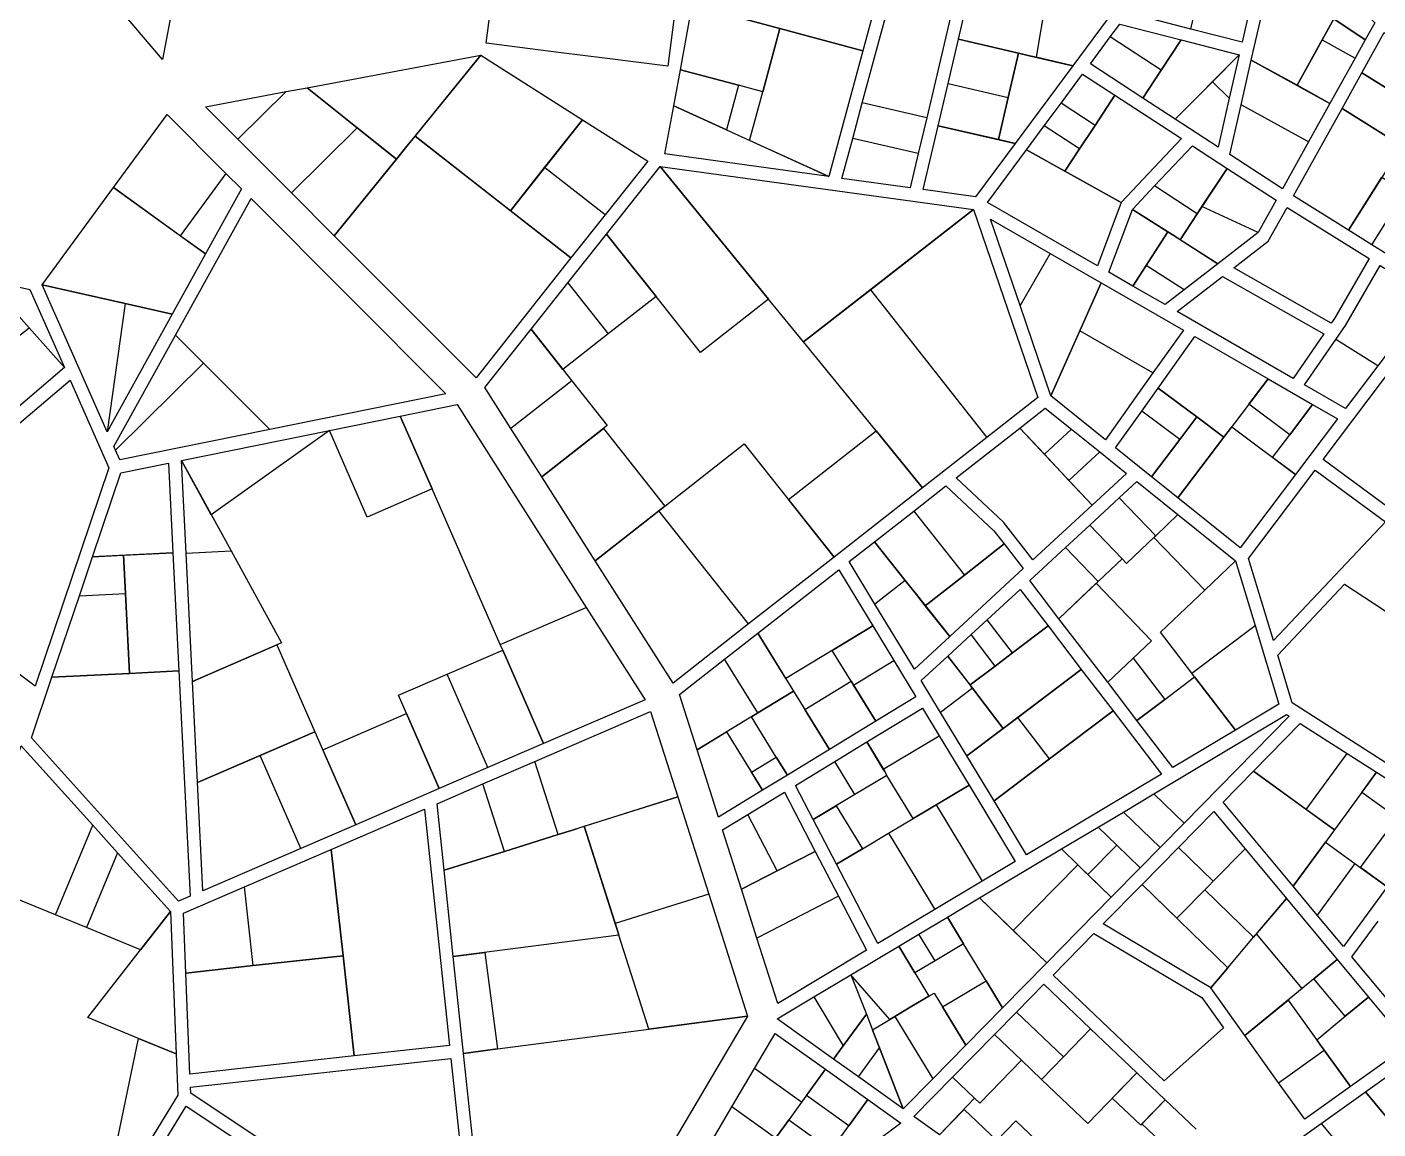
# Model space of a CAD drawing. Header units: inches. Extents: x 479068 to 481072, y 3926601 to 3928387.
# Drawn here: x 480300.9 to 480644.3, y 3927383.9 to 3927664 of the extents above; entities that cross this region are included whole.
import ezdxf

# ---------------------------------------------------------------- set-up
doc = ezdxf.new("R2010")
doc.units = ezdxf.units.IN
doc.header["$MEASUREMENT"] = 0

msp = doc.modelspace()

# ---------------------------------------------------------------- linework, layer by layer
for points in [[(480427.01, 3927733.72), (480446.12, 3927731.31), (480444.07, 3927715.22), (480455.02, 3927713.84), (480457.08, 3927729.93), (480473.21, 3927727.9), (480471.16, 3927711.81), (480469.24, 3927696.77), (480467.63, 3927684.22), (480465.72, 3927669.22), (480463.78, 3927654.07), (480447.65, 3927656.1), (480436.69, 3927657.49), (480417.58, 3927659.89), (480419.52, 3927675.05), (480421.43, 3927690.05), (480423.04, 3927702.59), (480424.96, 3927717.63), (480427.01, 3927733.72)], [(480341.79, 3927690.29), (480335.28, 3927655.73), (480320.84, 3927672.87)], [(480470.01, 3927669.55), (480472.9, 3927685.18), (480518.72, 3927677.72), (480513.38, 3927657.97)], [(480617, 3927676.89), (480628.92, 3927679.75), (480643.5, 3927665.07), (480641.11, 3927660.76)], [(480513.23, 3927644.72), (480522.02, 3927677.19), (480537.48, 3927674.67), (480529.59, 3927640.95)], [(480537.67, 3927660.91), (480540.76, 3927674.14), (480559.88, 3927671.02)], [(480598.81, 3927672.53), (480613.4, 3927676.03), (480609.76, 3927660.14), (480596.75, 3927663.51)], [(480612.13, 3927655.59), (480617, 3927676.89)], [(480559.88, 3927671.02), (480557.46, 3927656.34)], [(480559.88, 3927671.02), (480577.14, 3927668.22), (480566.74, 3927654.2)], [(480596.75, 3927663.51), (480580.83, 3927667.62), (480581.36, 3927668.34), (480598.81, 3927672.53)], [(480596.75, 3927663.51), (480598.81, 3927672.53)], [(480466.99, 3927653.16), (480470.01, 3927669.55)], [(480492.28, 3927663.61), (480470.01, 3927669.55)], [(480470.01, 3927669.55), (480492.28, 3927663.61)], [(480576.28, 3927661.49), (480578.71, 3927664.76), (480594.31, 3927660.73)], [(480633.13, 3927666.1), (480623.75, 3927649.22)], [(480630.15, 3927660.74), (480633.13, 3927666.1)], [(480641.11, 3927660.76), (480633.13, 3927666.1)], [(480633.13, 3927666.1), (480641.11, 3927660.76)], [(480487.94, 3927647.57), (480492.28, 3927663.61)], [(480492.28, 3927663.61), (480487.94, 3927647.57), (480487.94, 3927647.57)], [(480492.28, 3927663.61), (480492.28, 3927663.61)], [(480513.38, 3927657.97), (480492.28, 3927663.61)], [(480492.28, 3927663.61), (480513.38, 3927657.97)], [(480535.04, 3927649.65), (480537.67, 3927660.91)], [(480552.97, 3927657.38), (480537.67, 3927660.91)], [(480537.67, 3927660.91), (480552.97, 3927657.38)], [(480584.57, 3927645.96), (480571.21, 3927654.66), (480576.28, 3927661.49)], [(480589.25, 3927653.05), (480576.28, 3927661.49)], [(480589.25, 3927653.05), (480594.31, 3927660.73)], [(480594.31, 3927660.73), (480589.25, 3927653.05)], [(480594.31, 3927660.73), (480609.03, 3927656.92)], [(480623.75, 3927649.22), (480630.15, 3927660.74)], [(480630.15, 3927660.74), (480638.54, 3927656.14)], [(480641.11, 3927660.76), (480638.54, 3927656.14)], [(480640.25, 3927652.39), (480645.94, 3927662.63), (480653.62, 3927654.89)], [(480513.38, 3927657.97), (480504.73, 3927626)], [(480550.34, 3927646.12), (480552.97, 3927657.38)], [(480552.97, 3927657.38), (480550.34, 3927646.12)], [(480552.97, 3927657.38), (480552.97, 3927657.38)], [(480555.76, 3927656.73), (480552.97, 3927657.38)], [(480552.97, 3927657.38), (480555.76, 3927656.73)], [(480609.03, 3927656.92), (480592.75, 3927640.63)], [(480602.23, 3927650.12), (480609.03, 3927656.92)], [(480609.03, 3927656.92), (480606.51, 3927645.91)], [(480372.07, 3927648.6), (480416.2, 3927656.85)], [(480416.2, 3927656.85), (480397.08, 3927633.28)], [(480399.52, 3927636.28), (480416.2, 3927656.85)], [(480416.2, 3927656.85), (480442.07, 3927640.46)], [(480566.74, 3927654.2), (480552.06, 3927634.41)], [(480555.76, 3927656.73), (480566.74, 3927654.2)], [(480557.46, 3927656.34), (480555.76, 3927656.73)], [(480566.74, 3927654.2), (480557.46, 3927656.34)], [(480609.53, 3927644.22), (480612.13, 3927655.59)], [(480612.13, 3927655.59), (480632.13, 3927644.62)], [(480623.75, 3927649.22), (480612.13, 3927655.59)], [(480638.54, 3927656.14), (480632.13, 3927644.62)], [(480465.29, 3927643.95), (480466.99, 3927653.16)], [(480481.74, 3927649.23), (480466.99, 3927653.16)], [(480466.99, 3927653.16), (480481.74, 3927649.23), (480481.74, 3927649.23)], [(480563.77, 3927644.63), (480569.23, 3927652), (480577.43, 3927646.66)], [(480589.25, 3927653.05), (480584.57, 3927645.96)], [(480584.57, 3927645.96), (480589.25, 3927653.05)], [(480589.25, 3927653.05), (480589.25, 3927653.05)], [(480592.75, 3927640.63), (480602.23, 3927650.12)], [(480602.23, 3927650.12), (480606.51, 3927645.91)], [(480635.2, 3927643.31), (480640.25, 3927652.39)], [(480640.25, 3927652.39), (480654.58, 3927643.45)], [(480648.71, 3927647.11), (480640.25, 3927652.39)], [(480354.46, 3927635.5), (480346.21, 3927643.77), (480366.75, 3927647.61)], [(480354.46, 3927635.5), (480366.75, 3927647.61)], [(480366.75, 3927647.61), (480372.07, 3927648.6)], [(480384.83, 3927638.4), (480372.07, 3927648.6)], [(480372.07, 3927648.6), (480384.83, 3927638.4)], [(480481.74, 3927649.23), (480478.66, 3927637.87), (480465.29, 3927643.95)], [(480487.94, 3927647.57), (480481.74, 3927649.23)], [(480504.73, 3927626), (480484.58, 3927635.17), (480487.94, 3927647.57)], [(480532.53, 3927638.92), (480535.04, 3927649.65)], [(480535.04, 3927649.65), (480550.34, 3927646.12)], [(480572.39, 3927639.01), (480577.43, 3927646.66)], [(480577.43, 3927646.66), (480572.39, 3927639.01)], [(480577.43, 3927646.66), (480594.34, 3927635.65), (480579.01, 3927619.44)], [(480632.13, 3927644.62), (480623.75, 3927649.22)], [(480504.73, 3927626), (480463.04, 3927631.75), (480465.29, 3927643.95)], [(480465.29, 3927643.95), (480504.73, 3927626)], [(480510.79, 3927635.68), (480513.23, 3927644.72)], [(480529.59, 3927640.95), (480513.23, 3927644.72)], [(480550.34, 3927646.12), (480547.83, 3927635.39)], [(480547.83, 3927635.39), (480550.34, 3927646.12)], [(480550.34, 3927646.12), (480550.34, 3927646.12)], [(480559.5, 3927638.87), (480563.77, 3927644.63)], [(480572.39, 3927639.01), (480563.77, 3927644.63)], [(480592.75, 3927640.63), (480584.57, 3927645.96)], [(480606.51, 3927645.91), (480603.68, 3927633.52), (480592.75, 3927640.63)], [(480626.68, 3927634.82), (480620.04, 3927622.87), (480606.64, 3927631.59), (480609.53, 3927644.22)], [(480626.68, 3927634.82), (480609.53, 3927644.22)], [(480636.82, 3927612.36), (480622.84, 3927621.08), (480635.2, 3927643.31)], [(480632.13, 3927644.62), (480626.68, 3927634.82)], [(480635.2, 3927643.31), (480650.4, 3927633.83), (480636.82, 3927612.36)], [(480653.77, 3927642.16), (480649.04, 3927634.68), (480635.2, 3927643.31)], [(480322.85, 3927623.26), (480336.45, 3927641.82), (480351.43, 3927626.82)], [(480442.07, 3927640.46), (480423.76, 3927617.33)], [(480432.43, 3927628.29), (480442.07, 3927640.46)], [(480442.07, 3927640.46), (480458.66, 3927629.94), (480447.82, 3927616.26)], [(480529.59, 3927640.95), (480527.46, 3927631.84)], [(480368.06, 3927621.88), (480384.83, 3927638.4)], [(480384.83, 3927638.4), (480384.83, 3927638.4)], [(480394.78, 3927630.44), (480384.83, 3927638.4)], [(480384.83, 3927638.4), (480394.78, 3927630.44)], [(480552.06, 3927634.41), (480542, 3927620.86), (480528.73, 3927622.69), (480532.53, 3927638.92)], [(480532.53, 3927638.92), (480552.06, 3927634.41)], [(480547.83, 3927635.39), (480532.53, 3927638.92)], [(480555.01, 3927632.83), (480559.5, 3927638.87)], [(480568.45, 3927633.04), (480559.5, 3927638.87)], [(480568.45, 3927633.04), (480572.39, 3927639.01)], [(480572.39, 3927639.01), (480568.45, 3927633.04)], [(480572.39, 3927639.01), (480572.39, 3927639.01)], [(480368.06, 3927621.88), (480354.46, 3927635.5)], [(480394.78, 3927630.44), (480397.08, 3927633.28)], [(480397.08, 3927633.28), (480394.78, 3927630.44)], [(480397.08, 3927633.28), (480399.52, 3927636.28)], [(480399.52, 3927636.28), (480439.15, 3927605.31)], [(480423.76, 3927617.33), (480399.52, 3927636.28)], [(480527.46, 3927631.84), (480525.43, 3927623.15), (480508.04, 3927625.55), (480510.79, 3927635.68)], [(480527.46, 3927631.84), (480510.79, 3927635.68)], [(480552.06, 3927634.41), (480547.83, 3927635.39)], [(480568.45, 3927633.04), (480564.73, 3927627.41)], [(480564.73, 3927627.41), (480568.45, 3927633.04)], [(480568.45, 3927633.04), (480568.45, 3927633.04)], [(480587.53, 3927623.64), (480597.16, 3927633.82), (480605.98, 3927628.08)], [(480394.78, 3927630.44), (480378.98, 3927610.95)], [(480378.98, 3927610.95), (480394.78, 3927630.44)], [(480394.78, 3927630.44), (480394.78, 3927630.44)], [(480579.01, 3927619.44), (480573.03, 3927603.34), (480545.07, 3927619.43), (480555.01, 3927632.83)], [(480555.01, 3927632.83), (480579.01, 3927619.44)], [(480564.73, 3927627.41), (480555.01, 3927632.83)], [(480351.43, 3927626.82), (480339.82, 3927610.98)], [(480351.43, 3927626.82), (480355.38, 3927622.87), (480346.24, 3927606.35)], [(480423.76, 3927617.33), (480432.43, 3927628.29)], [(480447.82, 3927616.26), (480432.43, 3927628.29)], [(480448.2, 3927611.4), (480461.81, 3927628.59)], [(480489.36, 3927594.85), (480461.81, 3927628.59)], [(480461.81, 3927628.59), (480489.36, 3927594.85), (480489.36, 3927594.85)], [(480461.81, 3927628.59), (480541.51, 3927617.6)], [(480579.01, 3927619.44), (480564.73, 3927627.41)], [(480605.98, 3927628.08), (480598.87, 3927617.3)], [(480599.57, 3927618.37), (480605.98, 3927628.08)], [(480605.98, 3927628.08), (480618.43, 3927619.97), (480613.88, 3927611.77)], [(480304.7, 3927598.49), (480322.85, 3927623.26)], [(480322.85, 3927623.26), (480346.24, 3927606.35)], [(480339.82, 3927610.98), (480322.85, 3927623.26)], [(480581.89, 3927617.67), (480587.53, 3927623.64)], [(480598.39, 3927616.57), (480587.53, 3927623.64)], [(480636.82, 3927612.36), (480645.34, 3927625.82), (480651.27, 3927622.12)], [(480338.61, 3927585.7), (480357.82, 3927620.43), (480407.35, 3927570.81), (480362.56, 3927561.71)], [(480378.98, 3927610.95), (480368.06, 3927621.88)], [(480642.76, 3927608.66), (480651.27, 3927622.12)], [(480439.15, 3927605.31), (480423.76, 3927617.33)], [(480447.82, 3927616.26), (480439.15, 3927605.31)], [(480541.51, 3927617.6), (480498.24, 3927583.98)], [(480515.29, 3927597.22), (480541.51, 3927617.6)], [(480541.51, 3927617.6), (480557.81, 3927569.83), (480544.86, 3927559.68)], [(480582.01, 3927598.18), (480575.94, 3927601.66), (480581.89, 3927617.67)], [(480590.88, 3927611.96), (480581.89, 3927617.67)], [(480581.89, 3927617.67), (480590.88, 3927611.96)], [(480598.39, 3927616.57), (480594.03, 3927609.96)], [(480594.03, 3927609.96), (480598.39, 3927616.57)], [(480598.39, 3927616.57), (480598.87, 3927617.3)], [(480598.87, 3927617.3), (480598.39, 3927616.57)], [(480598.39, 3927616.57), (480598.39, 3927616.57)], [(480598.87, 3927617.3), (480599.57, 3927618.37)], [(480613.88, 3927611.77), (480599.57, 3927618.37)], [(480607.65, 3927602.78), (480616.45, 3927609.59), (480621.23, 3927618.18), (480642.08, 3927605.18), (480633.26, 3927589.92), (480632.45, 3927588.74), (480607.65, 3927602.78)], [(480553.33, 3927593.25), (480545.85, 3927615.17), (480561.02, 3927606.44)], [(480642.76, 3927608.66), (480636.82, 3927612.36)], [(480346.24, 3927606.35), (480339.82, 3927610.98)], [(480439.15, 3927605.31), (480415.02, 3927574.85), (480378.98, 3927610.95)], [(480438.36, 3927598.98), (480448.2, 3927611.4)], [(480460.78, 3927595.55), (480448.2, 3927611.4)], [(480448.2, 3927611.4), (480460.78, 3927595.55), (480460.78, 3927595.55)], [(480590.88, 3927611.96), (480582.01, 3927598.18)], [(480585.38, 3927603.42), (480590.88, 3927611.96)], [(480590.88, 3927611.96), (480590.88, 3927611.96)], [(480592.4, 3927611), (480590.88, 3927611.96)], [(480590.88, 3927611.96), (480592.4, 3927611)], [(480592.4, 3927611), (480603.64, 3927603.86)], [(480594.03, 3927609.96), (480592.4, 3927611)], [(480603.64, 3927603.86), (480594.03, 3927609.96)], [(480613.88, 3927611.77), (480603.64, 3927603.86)], [(480346.24, 3927606.35), (480337.78, 3927591.06)], [(480561.02, 3927606.44), (480553.33, 3927593.25)], [(480561.02, 3927606.44), (480573.95, 3927599)], [(480650.41, 3927603.88), (480642.76, 3927608.66)], [(480582.01, 3927598.18), (480585.38, 3927603.42)], [(480595.09, 3927597.25), (480585.38, 3927603.42)], [(480603.64, 3927603.86), (480595.09, 3927597.25)], [(480633.62, 3927584.58), (480636.08, 3927588.17), (480644.9, 3927603.43), (480657.56, 3927595.53), (480644.27, 3927577.93)], [(480301.43, 3927587.52), (480290.53, 3927599.77)], [(480290.53, 3927599.77), (480301.61, 3927597.27), (480310.4, 3927577.43)], [(480429.01, 3927587.17), (480438.36, 3927598.98)], [(480438.36, 3927598.98), (480448.64, 3927586.04)], [(480573.95, 3927599), (480561.18, 3927570.24)], [(480568.54, 3927586.8), (480573.95, 3927599)], [(480573.95, 3927599), (480594.85, 3927586.97), (480587.12, 3927576.11)], [(480630.57, 3927586.01), (480622.8, 3927574.7), (480593.29, 3927591.68), (480604.82, 3927600.59), (480630.57, 3927586.01)], [(480321.24, 3927561.15), (480304.7, 3927598.49)], [(480325.81, 3927593.75), (480304.7, 3927598.49)], [(480304.7, 3927598.49), (480325.81, 3927593.75)], [(480460.78, 3927595.55), (480448.64, 3927586.04)], [(480489.36, 3927594.85), (480472.08, 3927581.32), (480460.78, 3927595.55)], [(480498.24, 3927583.98), (480515.29, 3927597.22)], [(480515.29, 3927597.22), (480544.86, 3927559.68)], [(480595.09, 3927597.25), (480590.19, 3927593.46), (480582.01, 3927598.18)], [(480325.81, 3927593.75), (480321.24, 3927561.15)], [(480325.81, 3927593.75), (480325.81, 3927593.75)], [(480337.78, 3927591.06), (480325.81, 3927593.75)], [(480325.81, 3927593.75), (480337.78, 3927591.06)], [(480498.24, 3927583.98), (480489.36, 3927594.85)], [(480561.18, 3927570.24), (480553.33, 3927593.25)], [(480337.78, 3927591.06), (480321.24, 3927561.15)], [(480289.69, 3927559.85), (480280.62, 3927571.36), (480301.43, 3927587.52)], [(480301.43, 3927587.52), (480301.43, 3927587.52), (480310.4, 3927577.43)], [(480310.4, 3927577.43), (480301.43, 3927587.52)], [(480323.32, 3927556.45), (480322.92, 3927557.35), (480338.61, 3927585.7)], [(480345.75, 3927578.54), (480338.61, 3927585.7)], [(480338.61, 3927585.7), (480345.75, 3927578.54)], [(480423.9, 3927561.95), (480417.28, 3927572.36), (480429.01, 3927587.17)], [(480429.01, 3927587.17), (480439.4, 3927574.09)], [(480448.64, 3927586.04), (480437.09, 3927576.99), (480429.01, 3927587.17)], [(480561.18, 3927570.24), (480568.54, 3927586.8)], [(480587.12, 3927576.11), (480568.54, 3927586.8)], [(480588.43, 3927572.23), (480597.73, 3927585.31), (480616.37, 3927574.59)], [(480516.74, 3927561.33), (480498.24, 3927583.98)], [(480644.27, 3927577.93), (480636.06, 3927567.07), (480625.69, 3927573.04), (480633.62, 3927584.58)], [(480644.27, 3927577.93), (480633.62, 3927584.58)], [(480345.75, 3927578.54), (480323.32, 3927556.45)], [(480345.75, 3927578.54), (480345.75, 3927578.54)], [(480362.56, 3927561.71), (480345.75, 3927578.54)], [(480345.75, 3927578.54), (480362.56, 3927561.71)], [(480648.45, 3927540.74), (480630.38, 3927554.04), (480649.67, 3927579.58), (480667.1, 3927565.74)], [(480310.4, 3927577.43), (480289.69, 3927559.85)], [(480587.12, 3927576.11), (480575.03, 3927559.11), (480561.18, 3927570.24)], [(480616.37, 3927574.59), (480606.27, 3927561.22)], [(480621.89, 3927560.35), (480611.48, 3927568.11), (480616.37, 3927574.59)], [(480616.37, 3927574.59), (480627.71, 3927568.06)], [(480258.84, 3927529.33), (480311.8, 3927574.27), (480321.66, 3927552), (480302.92, 3927496.49), (480258.84, 3927529.33)], [(480439.4, 3927574.09), (480423.9, 3927561.95)], [(480439.4, 3927574.09), (480448.39, 3927562.76), (480431.71, 3927549.69)], [(480584.26, 3927566.38), (480588.43, 3927572.23)], [(480598.25, 3927564.91), (480588.43, 3927572.23)], [(480588.43, 3927572.23), (480598.25, 3927564.91)], [(480395.77, 3927565.09), (480410.21, 3927568.03), (480443.04, 3927516.48)], [(480621.89, 3927560.35), (480627.71, 3927568.06)], [(480627.71, 3927568.06), (480621.89, 3927560.35), (480621.89, 3927560.35)], [(480627.71, 3927568.06), (480634.06, 3927564.41), (480623.37, 3927550.27)], [(480377.74, 3927561.43), (480395.77, 3927565.09)], [(480403.87, 3927546.58), (480395.77, 3927565.09)], [(480395.77, 3927565.09), (480403.87, 3927546.58), (480403.87, 3927546.58)], [(480553.29, 3927562.08), (480559.75, 3927567.14), (480566.42, 3927561.79)], [(480586.76, 3927549.69), (480577.62, 3927557.04), (480584.26, 3927566.38)], [(480593.92, 3927559.17), (480584.26, 3927566.38)], [(480593.92, 3927559.17), (480598.25, 3927564.91)], [(480598.25, 3927564.91), (480593.92, 3927559.17)], [(480598.25, 3927564.91), (480598.25, 3927564.91)], [(480605.16, 3927559.75), (480598.25, 3927564.91)], [(480598.25, 3927564.91), (480605.16, 3927559.75)], [(480362.56, 3927561.71), (480324.42, 3927553.96), (480323.32, 3927556.45)], [(480340.14, 3927553.79), (480377.74, 3927561.43)], [(480377.74, 3927561.43), (480347.69, 3927540.01), (480340.14, 3927553.79)], [(480403.87, 3927546.58), (480387.36, 3927539.45), (480377.74, 3927561.43)], [(480431.71, 3927549.69), (480423.9, 3927561.95)], [(480431.71, 3927549.69), (480447.39, 3927561.97), (480463.06, 3927542.23)], [(480506.03, 3927529.27), (480494.44, 3927543.87), (480516.74, 3927561.33)], [(480516.74, 3927561.33), (480516.74, 3927561.33), (480528.53, 3927546.89)], [(480528.53, 3927546.89), (480516.74, 3927561.33)], [(480571.64, 3927542.47), (480556.61, 3927528.58), (480549.15, 3927538.16), (480537.11, 3927549.41), (480553.29, 3927562.08)], [(480553.29, 3927562.08), (480571.64, 3927542.47)], [(480559.52, 3927555.42), (480553.29, 3927562.08)], [(480559.52, 3927555.42), (480566.42, 3927561.79)], [(480566.42, 3927561.79), (480573.6, 3927556.02)], [(480605.16, 3927559.75), (480606.27, 3927561.22)], [(480606.27, 3927561.22), (480605.16, 3927559.75)], [(480606.27, 3927561.22), (480607.14, 3927562.37), (480623.37, 3927550.27)], [(480463.06, 3927542.23), (480483.21, 3927558.02), (480506.03, 3927529.27)], [(480544.86, 3927559.68), (480528.53, 3927546.89)], [(480593.92, 3927559.17), (480586.76, 3927549.69)], [(480586.76, 3927549.69), (480593.92, 3927559.17)], [(480605.16, 3927559.75), (480593.48, 3927544.29)], [(480593.48, 3927544.29), (480605.16, 3927559.75)], [(480593.92, 3927559.17), (480593.92, 3927559.17)], [(480605.16, 3927559.75), (480605.16, 3927559.75)], [(480623.37, 3927550.27), (480617.55, 3927554.61), (480621.89, 3927560.35)], [(480565.75, 3927548.77), (480559.52, 3927555.42)], [(480573.6, 3927556.02), (480565.75, 3927548.77)], [(480573.6, 3927556.02), (480580.4, 3927550.56), (480571.64, 3927542.47)], [(480317.52, 3927529.36), (480324.71, 3927550.65), (480336.84, 3927553.12), (480337.97, 3927530.36)], [(480341.3, 3927530.27), (480340.14, 3927553.79)], [(480340.14, 3927553.79), (480352.72, 3927530.83)], [(480617.74, 3927508.03), (480611.4, 3927528.93), (480628.38, 3927551.4), (480646.23, 3927538.26), (480617.74, 3927508.03)], [(480445.31, 3927528.33), (480431.71, 3927549.69)], [(480526.29, 3927540.94), (480534.47, 3927547.35), (480546.68, 3927535.94), (480549.28, 3927532.6)], [(480571.64, 3927542.47), (480565.75, 3927548.77)], [(480578.54, 3927544.33), (480583.01, 3927548.46), (480593.48, 3927540.06)], [(480593.48, 3927544.29), (480586.76, 3927549.69)], [(480623.37, 3927550.27), (480609.28, 3927531.61), (480593.48, 3927544.29)], [(480421.17, 3927507.03), (480403.87, 3927546.58)], [(480528.53, 3927546.89), (480506.03, 3927529.27)], [(480571.03, 3927537.4), (480578.54, 3927544.33)], [(480587.82, 3927534.68), (480578.54, 3927544.33)], [(480462.2, 3927541.56), (480445.31, 3927528.33)], [(480445.31, 3927528.33), (480461.51, 3927541.02)], [(480461.51, 3927541.02), (480462.2, 3927541.56)], [(480484.33, 3927512.27), (480461.51, 3927541.02)], [(480463.06, 3927542.23), (480463.06, 3927542.23), (480462.2, 3927541.56)], [(480462.2, 3927541.56), (480463.06, 3927542.23)], [(480516.35, 3927533.15), (480526.29, 3927540.94)], [(480526.29, 3927540.94), (480539.19, 3927524.69)], [(480564.86, 3927531.7), (480571.03, 3927537.4)], [(480579.26, 3927528.84), (480571.03, 3927537.4)], [(480571.03, 3927537.4), (480579.26, 3927528.84), (480579.26, 3927528.84)], [(480587.82, 3927534.68), (480593.48, 3927540.06)], [(480593.48, 3927540.06), (480587.82, 3927534.68)], [(480593.48, 3927540.06), (480608.13, 3927528.29)], [(480587.62, 3927534.5), (480580.4, 3927527.65), (480579.26, 3927528.84)], [(480600.29, 3927520.85), (480587.38, 3927534.27), (480587.62, 3927534.5)], [(480587.82, 3927534.68), (480587.62, 3927534.5)], [(480587.62, 3927534.5), (480587.82, 3927534.68)], [(480587.82, 3927534.68), (480587.82, 3927534.68)], [(480337.97, 3927530.36), (480317.52, 3927529.36)], [(480325.39, 3927529.74), (480337.97, 3927530.36)], [(480337.97, 3927530.36), (480339.47, 3927500.31)], [(480341.3, 3927530.27), (480352.72, 3927530.83)], [(480342.92, 3927497.66), (480341.3, 3927530.27)], [(480352.72, 3927530.83), (480365.55, 3927507.43), (480342.92, 3927497.66)], [(480516.44, 3927517.31), (480509.92, 3927528.11), (480516.35, 3927533.15)], [(480524.13, 3927523.34), (480516.35, 3927533.15)], [(480516.35, 3927533.15), (480524.13, 3927523.34)], [(480549.28, 3927532.6), (480554.16, 3927526.33), (480535.47, 3927509.06)], [(480539.19, 3927524.69), (480549.28, 3927532.6)], [(480549.28, 3927532.6), (480539.19, 3927524.69)], [(480563.22, 3927513.61), (480555.78, 3927523.32), (480564.86, 3927531.7)], [(480573.17, 3927523.06), (480564.86, 3927531.7)], [(480314.17, 3927519.45), (480317.52, 3927529.36)], [(480317.52, 3927529.36), (480325.39, 3927529.74)], [(480325.87, 3927520.02), (480325.39, 3927529.74)], [(480325.39, 3927529.74), (480325.87, 3927520.02)], [(480484.33, 3927512.27), (480465.12, 3927497.22), (480445.31, 3927528.33)], [(480506.03, 3927529.27), (480484.33, 3927512.27)], [(480579.26, 3927528.84), (480573.17, 3927523.06)], [(480600.29, 3927520.85), (480608.13, 3927528.29)], [(480608.13, 3927528.29), (480600.29, 3927520.85), (480600.29, 3927520.85)], [(480608.13, 3927528.29), (480613.1, 3927511.88)], [(480486.69, 3927509.91), (480507.29, 3927526.05), (480515.89, 3927511.83)], [(480524.13, 3927523.34), (480516.44, 3927517.31)], [(480524.13, 3927523.34), (480524.13, 3927523.34)], [(480526.97, 3927519.76), (480524.13, 3927523.34)], [(480524.13, 3927523.34), (480526.97, 3927519.76)], [(480539.19, 3927524.69), (480529.24, 3927516.9)], [(480529.24, 3927516.9), (480539.19, 3927524.69)], [(480539.19, 3927524.69), (480539.19, 3927524.69)], [(480573.17, 3927523.06), (480563.22, 3927513.61)], [(480314.17, 3927519.45), (480325.87, 3927520.02)], [(480325.87, 3927520.02), (480325.87, 3927520.02)], [(480326.88, 3927499.69), (480325.87, 3927520.02)], [(480325.87, 3927520.02), (480326.88, 3927499.69)], [(480526.97, 3927519.76), (480535.47, 3927509.06)], [(480529.24, 3927516.9), (480526.97, 3927519.76)], [(480544.97, 3927513.34), (480553.34, 3927521.06), (480560.46, 3927511.76)], [(480563.22, 3927513.61), (480572.69, 3927522.61), (480586.74, 3927508), (480575.61, 3927497.43)], [(480597.02, 3927499.73), (480589.03, 3927510.17), (480600.29, 3927520.85)], [(480661.38, 3927505.61), (480646.35, 3927476.97), (480622.54, 3927492.21), (480618.85, 3927504.37), (480635.81, 3927522.38), (480661.38, 3927505.61)], [(480307.18, 3927498.73), (480314.17, 3927519.45)], [(480421.17, 3927507.03), (480443.04, 3927516.48)], [(480443.04, 3927516.48), (480457.99, 3927493), (480432.19, 3927481.86)], [(480535.47, 3927509.06), (480526.46, 3927500.75), (480516.44, 3927517.31)], [(480535.47, 3927509.06), (480529.24, 3927516.9)], [(480540.87, 3927509.55), (480544.97, 3927513.34)], [(480551.42, 3927504.93), (480544.97, 3927513.34)], [(480575.61, 3927497.43), (480563.22, 3927513.61)], [(480478.22, 3927503.28), (480486.69, 3927509.91)], [(480515.89, 3927511.83), (480493.81, 3927498.38), (480486.69, 3927509.91)], [(480486.69, 3927509.91), (480495.77, 3927495.2)], [(480510.4, 3927497.72), (480505.57, 3927505.54), (480515.89, 3927511.83)], [(480515.89, 3927511.83), (480521.25, 3927502.95)], [(480534.98, 3927504.11), (480540.87, 3927509.55)], [(480546.97, 3927501.57), (480540.87, 3927509.55)], [(480551.42, 3927504.93), (480560.46, 3927511.76)], [(480560.46, 3927511.76), (480551.42, 3927504.93)], [(480560.46, 3927511.76), (480568.91, 3927500.72)], [(480597.02, 3927499.73), (480613.1, 3927511.88)], [(480613.1, 3927511.88), (480619.16, 3927491.9), (480608.08, 3927485.29)], [(480342.92, 3927497.66), (480364.41, 3927506.94), (480374.07, 3927484.88)], [(480421.81, 3927505.57), (480421.17, 3927507.03)], [(480407.67, 3927499.47), (480421.81, 3927505.57)], [(480421.81, 3927505.57), (480421.81, 3927505.57), (480432.19, 3927481.86)], [(480432.19, 3927481.86), (480421.81, 3927505.57)], [(480471.23, 3927480.25), (480466.76, 3927494.3), (480478.22, 3927503.28)], [(480486.64, 3927489.64), (480478.22, 3927503.28)], [(480511.02, 3927496.72), (480521.25, 3927502.95)], [(480521.25, 3927502.95), (480526.83, 3927493.72), (480516.68, 3927487.54)], [(480533.11, 3927489.75), (480528.21, 3927497.86), (480534.98, 3927504.11)], [(480534.98, 3927504.11), (480540.88, 3927496.4)], [(480540.61, 3927496.76), (480534.98, 3927504.11)], [(480546.97, 3927501.57), (480551.42, 3927504.93)], [(480551.42, 3927504.93), (480546.97, 3927501.57)], [(480551.42, 3927504.93), (480551.42, 3927504.93)], [(480575.61, 3927497.43), (480582.06, 3927503.56), (480590.1, 3927493.06)], [(480339.47, 3927500.31), (480342.31, 3927443.05), (480339.41, 3927441.8), (480301.98, 3927483.34), (480307.18, 3927498.73)], [(480326.88, 3927499.69), (480307.18, 3927498.73)], [(480307.18, 3927498.73), (480326.88, 3927499.69)], [(480326.88, 3927499.69), (480339.47, 3927500.31)], [(480339.47, 3927500.31), (480326.88, 3927499.69)], [(480326.88, 3927499.69), (480326.88, 3927499.69)], [(480397.34, 3927489.48), (480395.3, 3927494.13), (480407.67, 3927499.47)], [(480418.05, 3927475.76), (480407.67, 3927499.47)], [(480546.97, 3927501.57), (480540.61, 3927496.76)], [(480540.61, 3927496.76), (480546.97, 3927501.57)], [(480546.97, 3927501.57), (480546.97, 3927501.57)], [(480568.91, 3927500.72), (480550.41, 3927486.74)], [(480552.77, 3927488.52), (480568.91, 3927500.72)], [(480568.91, 3927500.72), (480577.01, 3927490.15)], [(480597.72, 3927498.81), (480597.02, 3927499.73)], [(480344.2, 3927471.98), (480342.92, 3927497.66)], [(480504.92, 3927480.38), (480498.64, 3927490.55), (480510.4, 3927497.72)], [(480510.4, 3927497.72), (480510.4, 3927497.72), (480510.68, 3927497.26)], [(480510.68, 3927497.26), (480510.4, 3927497.72)], [(480510.68, 3927497.26), (480516.68, 3927487.54)], [(480511.02, 3927496.72), (480510.68, 3927497.26)], [(480516.68, 3927487.54), (480511.02, 3927496.72)], [(480541.26, 3927495.91), (480533.11, 3927489.75)], [(480540.88, 3927496.4), (480540.61, 3927496.76)], [(480541.26, 3927495.91), (480540.88, 3927496.4)], [(480540.88, 3927496.4), (480541.26, 3927495.91)], [(480541.26, 3927495.91), (480541.26, 3927495.91)], [(480549.06, 3927485.72), (480541.26, 3927495.91)], [(480541.26, 3927495.91), (480549.06, 3927485.72)], [(480583.04, 3927487.72), (480575.61, 3927497.43)], [(480590.1, 3927493.06), (480597.72, 3927498.81)], [(480597.72, 3927498.81), (480597.72, 3927498.81), (480608.08, 3927485.29)], [(480608.08, 3927485.29), (480597.72, 3927498.81)], [(480486.64, 3927489.64), (480495.77, 3927495.2)], [(480495.77, 3927495.2), (480486.64, 3927489.64)], [(480495.77, 3927495.2), (480504.92, 3927480.38)], [(480590.1, 3927493.06), (480590.1, 3927493.06), (480583.04, 3927487.72)], [(480583.04, 3927487.72), (480590.1, 3927493.06)], [(480384.42, 3927461.24), (480376.07, 3927480.3), (480397.34, 3927489.48)], [(480397.34, 3927489.48), (480397.34, 3927489.48), (480405.68, 3927470.42)], [(480405.68, 3927470.42), (480397.34, 3927489.48)], [(480429.98, 3927477.31), (480459.41, 3927490.02), (480466.32, 3927468.28)], [(480485.99, 3927489.24), (480471.23, 3927480.25)], [(480491.35, 3927478.39), (480485.02, 3927488.65), (480485.99, 3927489.24)], [(480486.64, 3927489.64), (480485.99, 3927489.24)], [(480485.99, 3927489.24), (480486.64, 3927489.64)], [(480486.64, 3927489.64), (480486.64, 3927489.64)], [(480514.37, 3927482.26), (480528.54, 3927490.9), (480532.8, 3927483.86)], [(480539.79, 3927478.71), (480533.11, 3927489.75)], [(480577.01, 3927490.15), (480589.32, 3927474.08), (480554.98, 3927453.59), (480546.71, 3927467.26)], [(480560.86, 3927477.95), (480577.01, 3927490.15)], [(480577.01, 3927490.15), (480560.86, 3927477.95)], [(480587.35, 3927469.06), (480621.1, 3927489.21), (480621.73, 3927488.8), (480595.02, 3927461.62)], [(480516.68, 3927487.54), (480504.92, 3927480.38)], [(480549.06, 3927485.72), (480539.79, 3927478.71)], [(480539.79, 3927478.71), (480549.06, 3927485.72)], [(480549.06, 3927485.72), (480550.41, 3927486.74)], [(480550.41, 3927486.74), (480549.06, 3927485.72)], [(480549.06, 3927485.72), (480549.06, 3927485.72)], [(480550.41, 3927486.74), (480552.77, 3927488.52)], [(480560.86, 3927477.95), (480552.77, 3927488.52)], [(480608.08, 3927485.29), (480592.18, 3927475.79), (480583.04, 3927487.72)], [(480612.66, 3927474.84), (480624.58, 3927486.97), (480636.5, 3927479.34)], [(480374.07, 3927484.88), (480344.2, 3927471.98)], [(480360.14, 3927478.86), (480374.07, 3927484.88)], [(480374.07, 3927484.88), (480384.42, 3927461.24)], [(480432.19, 3927481.86), (480418.05, 3927475.76)], [(480471.23, 3927480.25), (480478.7, 3927484.8), (480487.86, 3927469.98)], [(480506.23, 3927477.3), (480514.37, 3927482.26)], [(480514.37, 3927482.26), (480518.91, 3927474.74)], [(480518.54, 3927475.35), (480514.37, 3927482.26)], [(480518.54, 3927475.35), (480532.8, 3927483.86)], [(480532.8, 3927483.86), (480540.4, 3927471.29)], [(480308.09, 3927438.3), (480287.74, 3927446.64), (480299.38, 3927481.28)], [(480299.38, 3927481.28), (480317.56, 3927461.11)], [(480344.2, 3927471.98), (480360.14, 3927478.86)], [(480370.48, 3927455.22), (480360.14, 3927478.86)], [(480487.86, 3927469.98), (480476.66, 3927463.16), (480471.23, 3927480.25)], [(480487.86, 3927469.98), (480485.04, 3927474.55), (480491.35, 3927478.39)], [(480491.35, 3927478.39), (480491.35, 3927478.39), (480494.17, 3927473.83)], [(480494.17, 3927473.83), (480491.35, 3927478.39)], [(480504.92, 3927480.38), (480494.17, 3927473.83)], [(480546.71, 3927467.26), (480539.79, 3927478.71)], [(480626.08, 3927465.13), (480636.5, 3927479.34)], [(480636.5, 3927479.34), (480643.98, 3927474.56)], [(480418.05, 3927475.76), (480405.68, 3927470.42)], [(480416.76, 3927471.61), (480429.98, 3927477.31)], [(480435.88, 3927458.73), (480429.98, 3927477.31)], [(480500.75, 3927462.58), (480496.25, 3927471.22), (480506.23, 3927477.3)], [(480511.31, 3927468.89), (480506.23, 3927477.3)], [(480518.91, 3927474.74), (480518.54, 3927475.35)], [(480560.86, 3927477.95), (480546.71, 3927467.26)], [(480546.71, 3927467.26), (480560.86, 3927477.95)], [(480560.86, 3927477.95), (480560.86, 3927477.95)], [(480370.48, 3927455.22), (480345.56, 3927444.46), (480344.2, 3927471.98)], [(480406.9, 3927449.64), (480405.1, 3927466.57), (480416.76, 3927471.61)], [(480422.22, 3927454.45), (480416.76, 3927471.61)], [(480494.17, 3927473.83), (480487.86, 3927469.98)], [(480519.5, 3927473.77), (480511.31, 3927468.89)], [(480519.5, 3927473.77), (480518.91, 3927474.74)], [(480518.91, 3927474.74), (480519.5, 3927473.77), (480519.5, 3927473.77)], [(480526.14, 3927462.78), (480519.5, 3927473.77)], [(480622.75, 3927445.61), (480604.95, 3927467), (480612.66, 3927474.84)], [(480612.66, 3927474.84), (480633.26, 3927459.93)], [(480626.08, 3927465.13), (480612.66, 3927474.84)], [(480643.98, 3927474.56), (480633.26, 3927459.93)], [(480649.17, 3927462.98), (480640.23, 3927469.44), (480643.98, 3927474.56)], [(480643.98, 3927474.56), (480660.34, 3927464.08), (480655.94, 3927458.08)], [(480405.68, 3927470.42), (480384.42, 3927461.24)], [(480466.32, 3927468.28), (480439.54, 3927459.88)], [(480442.55, 3927460.82), (480466.32, 3927468.28)], [(480466.32, 3927468.28), (480474.17, 3927443.58)], [(480484.13, 3927463.84), (480493.41, 3927469.49), (480501.24, 3927454.46)], [(480511.31, 3927468.89), (480500.75, 3927462.58)], [(480540.4, 3927471.29), (480528.65, 3927464.28)], [(480532.01, 3927466.28), (480540.4, 3927471.29)], [(480540.4, 3927471.29), (480552.13, 3927451.89), (480543.74, 3927446.88)], [(480579.61, 3927464.44), (480587.35, 3927469.06)], [(480595.02, 3927461.62), (480587.35, 3927469.06)], [(480378.18, 3927454.95), (480401.91, 3927465.19), (480408.28, 3927405.11), (480384.05, 3927402.44)], [(480500.75, 3927462.58), (480506.59, 3927466.07), (480513.24, 3927455.08)], [(480528.65, 3927464.28), (480532.01, 3927466.28)], [(480532.01, 3927466.28), (480543.74, 3927446.88)], [(480593.62, 3927455.47), (480602.61, 3927464.62), (480610.55, 3927455.09)], [(480633.26, 3927459.93), (480626.08, 3927465.13)], [(480384.42, 3927461.24), (480370.48, 3927455.22)], [(480482.49, 3927444.82), (480477.69, 3927459.92), (480484.13, 3927463.84)], [(480491.6, 3927449.5), (480484.13, 3927463.84)], [(480506.69, 3927451.18), (480500.75, 3927462.58)], [(480519.9, 3927459.06), (480526.14, 3927462.78)], [(480526.14, 3927462.78), (480528.65, 3927464.28)], [(480528.65, 3927464.28), (480526.14, 3927462.78), (480526.14, 3927462.78)], [(480573.21, 3927460.62), (480579.61, 3927464.44)], [(480588.92, 3927455.41), (480579.61, 3927464.44)], [(480595.02, 3927461.62), (480588.92, 3927455.41)], [(480646.66, 3927445.43), (480639.89, 3927450.33), (480649.17, 3927462.98)], [(480308.09, 3927438.3), (480317.56, 3927461.11)], [(480317.56, 3927461.11), (480323.89, 3927454.07)], [(480422.22, 3927454.45), (480435.88, 3927458.73)], [(480435.88, 3927458.73), (480422.22, 3927454.45)], [(480435.88, 3927458.73), (480439.54, 3927459.88)], [(480439.54, 3927459.88), (480435.88, 3927458.73)], [(480435.88, 3927458.73), (480435.88, 3927458.73)], [(480439.54, 3927459.88), (480442.55, 3927460.82)], [(480442.55, 3927460.82), (480450.87, 3927434.63)], [(480450.4, 3927436.12), (480442.55, 3927460.82)], [(480513.24, 3927455.08), (480519.9, 3927459.06)], [(480519.9, 3927459.06), (480531.63, 3927439.65)], [(480563.89, 3927455.06), (480573.21, 3927460.62)], [(480577.95, 3927456.02), (480573.21, 3927460.62)], [(480573.21, 3927460.62), (480577.95, 3927456.02)], [(480633.26, 3927459.93), (480622.75, 3927445.61)], [(480356.14, 3927445.43), (480378.18, 3927454.95)], [(480381.21, 3927427.92), (480378.18, 3927454.95)], [(480378.18, 3927454.95), (480381.21, 3927427.92)], [(480422.22, 3927454.45), (480406.9, 3927449.64)], [(480406.9, 3927449.64), (480422.22, 3927454.45)], [(480422.22, 3927454.45), (480422.22, 3927454.45)], [(480491.6, 3927449.5), (480501.24, 3927454.46)], [(480501.24, 3927454.46), (480491.6, 3927449.5)], [(480501.24, 3927454.46), (480507.19, 3927443.03)], [(480513.24, 3927455.08), (480513.24, 3927455.08), (480506.69, 3927451.18)], [(480506.69, 3927451.18), (480513.24, 3927455.08)], [(480543.06, 3927442.62), (480563.89, 3927455.06)], [(480568.03, 3927451.05), (480563.89, 3927455.06)], [(480563.89, 3927455.06), (480568.03, 3927451.05)], [(480570.6, 3927448.55), (480577.95, 3927456.02)], [(480577.95, 3927456.02), (480577.95, 3927456.02)], [(480583.87, 3927450.28), (480577.95, 3927456.02)], [(480577.95, 3927456.02), (480583.87, 3927450.28)], [(480588.92, 3927455.41), (480583.87, 3927450.28)], [(480584.34, 3927446.02), (480593.62, 3927455.47)], [(480602.47, 3927446.88), (480593.62, 3927455.47)], [(480602.47, 3927446.88), (480610.55, 3927455.09)], [(480610.55, 3927455.09), (480602.47, 3927446.88)], [(480610.55, 3927455.09), (480621.04, 3927442.49)], [(480622.75, 3927445.61), (480630.95, 3927456.79), (480638.48, 3927451.35)], [(480323.89, 3927454.07), (480316, 3927435.06)], [(480323.89, 3927454.07), (480337.33, 3927439.16)], [(480531.63, 3927439.65), (480517.18, 3927431.02), (480506.69, 3927451.18)], [(480551.6, 3927434.34), (480568.03, 3927451.05)], [(480568.03, 3927451.05), (480568.03, 3927451.05)], [(480569.08, 3927450.02), (480568.03, 3927451.05)], [(480568.03, 3927451.05), (480569.08, 3927450.02)], [(480638.48, 3927451.35), (480628.88, 3927438.25)], [(480638.48, 3927451.35), (480646.66, 3927445.43)], [(480409.23, 3927427.7), (480406.9, 3927449.64)], [(480491.6, 3927449.5), (480482.49, 3927444.82)], [(480482.49, 3927444.82), (480491.6, 3927449.5)], [(480491.6, 3927449.5), (480491.6, 3927449.5)], [(480569.08, 3927450.02), (480576.53, 3927442.8)], [(480570.6, 3927448.55), (480569.08, 3927450.02)], [(480576.53, 3927442.8), (480570.6, 3927448.55)], [(480583.87, 3927450.28), (480576.53, 3927442.8)], [(480341.27, 3927423.51), (480340.67, 3927438.75), (480356.14, 3927445.43)], [(480358.38, 3927425.4), (480356.14, 3927445.43)], [(480486.45, 3927432.37), (480482.49, 3927444.82)], [(480543.74, 3927446.88), (480531.63, 3927439.65)], [(480601.85, 3927419.77), (480574.5, 3927436.01), (480584.34, 3927446.02)], [(480584.34, 3927446.02), (480606.15, 3927424.87)], [(480601.31, 3927445.7), (480593.19, 3927437.44), (480584.34, 3927446.02)], [(480612.7, 3927432.62), (480600.29, 3927444.65), (480601.31, 3927445.7)], [(480602.47, 3927446.88), (480601.31, 3927445.7)], [(480601.31, 3927445.7), (480602.47, 3927446.88)], [(480602.47, 3927446.88), (480602.47, 3927446.88)], [(480628.88, 3927438.25), (480622.75, 3927445.61)], [(480646.66, 3927445.43), (480635.53, 3927430.26), (480628.88, 3927438.25)], [(480474.17, 3927443.58), (480450.4, 3927436.12)], [(480474.17, 3927443.58), (480484.05, 3927412.52)], [(480507.19, 3927443.03), (480486.45, 3927432.37)], [(480507.19, 3927443.03), (480514.33, 3927429.32), (480491.71, 3927415.81), (480486.45, 3927432.37)], [(480534.89, 3927437.74), (480543.06, 3927442.62)], [(480543.06, 3927442.62), (480560.1, 3927426.09)], [(480551.6, 3927434.34), (480543.06, 3927442.62)], [(480576.53, 3927442.8), (480560.1, 3927426.09)], [(480621.04, 3927442.49), (480613.13, 3927433.13)], [(480613.44, 3927433.49), (480621.04, 3927442.49)], [(480621.04, 3927442.49), (480633.98, 3927426.94)], [(480316, 3927435.06), (480308.09, 3927438.3)], [(480329.75, 3927429.43), (480337.33, 3927439.16)], [(480337.33, 3927439.16), (480329.75, 3927429.43), (480329.75, 3927429.43)], [(480337.33, 3927439.16), (480338.75, 3927402.99)], [(480527.62, 3927433.4), (480534.89, 3927437.74)], [(480538.97, 3927430.98), (480534.89, 3927437.74)], [(480534.89, 3927437.74), (480538.97, 3927430.98), (480538.97, 3927430.98)], [(480329.75, 3927429.43), (480316, 3927435.06)], [(480450.87, 3927434.63), (480450.4, 3927436.12)], [(480451.33, 3927433.18), (480450.87, 3927434.63)], [(480450.87, 3927434.63), (480451.33, 3927433.18), (480451.33, 3927433.18)], [(480560.1, 3927426.09), (480551.6, 3927434.34)], [(480652.83, 3927409.49), (480637.72, 3927427.63), (480644.39, 3927436.73)], [(480451.33, 3927433.18), (480409.23, 3927427.7)], [(480458.94, 3927409.24), (480451.33, 3927433.18)], [(480510.35, 3927423.09), (480522.49, 3927430.34)], [(480522.49, 3927430.34), (480527.62, 3927433.4)], [(480522.49, 3927430.34), (480530.16, 3927417.65)], [(480531.71, 3927426.64), (480526.57, 3927423.58), (480522.49, 3927430.34)], [(480531.71, 3927426.64), (480527.62, 3927433.4)], [(480538.97, 3927430.98), (480531.71, 3927426.64)], [(480544.69, 3927421.54), (480538.97, 3927430.98)], [(480589.98, 3927396.13), (480561.72, 3927423.01), (480572.11, 3927433.59), (480599.54, 3927417.3), (480605.02, 3927409.63), (480589.98, 3927396.13)], [(480606.15, 3927424.87), (480612.7, 3927432.62)], [(480612.7, 3927432.62), (480613.13, 3927433.13)], [(480613.13, 3927433.13), (480612.7, 3927432.62), (480612.7, 3927432.62)], [(480613.13, 3927433.13), (480613.44, 3927433.49)], [(480625.02, 3927419.58), (480613.44, 3927433.49)], [(480329.16, 3927406.92), (480316.3, 3927412.18), (480329.75, 3927429.43)], [(480358.38, 3927425.4), (480381.21, 3927427.92)], [(480381.21, 3927427.92), (480358.38, 3927425.4)], [(480381.21, 3927427.92), (480381.21, 3927427.92)], [(480384.05, 3927402.44), (480381.21, 3927427.92)], [(480381.21, 3927427.92), (480384.05, 3927402.44)], [(480409.23, 3927427.7), (480417.24, 3927428.74), (480420.48, 3927404.23)], [(480411.84, 3927403.1), (480409.23, 3927427.7)], [(480633.98, 3927426.94), (480625.02, 3927419.58)], [(480636.01, 3927412.53), (480628.06, 3927422.08), (480633.98, 3927426.94)], [(480633.98, 3927426.94), (480641.93, 3927417.39)], [(480358.38, 3927425.4), (480341.27, 3927423.51)], [(480341.27, 3927423.51), (480358.38, 3927425.4)], [(480384.05, 3927402.44), (480342.28, 3927397.83), (480341.27, 3927423.51)], [(480358.38, 3927425.4), (480358.38, 3927425.4)], [(480560.1, 3927426.09), (480548.86, 3927414.65)], [(480606.15, 3927424.87), (480606.15, 3927424.87), (480601.85, 3927419.77)], [(480601.85, 3927419.77), (480606.15, 3927424.87)], [(480500.86, 3927417.43), (480510.35, 3927423.09)], [(480510.35, 3927423.09), (480514.25, 3927413.09)], [(480520.21, 3927411.71), (480510.35, 3927423.09)], [(480539.52, 3927405.15), (480533.6, 3927414.93), (480544.69, 3927421.54)], [(480544.69, 3927421.54), (480544.69, 3927421.54), (480548.86, 3927414.65)], [(480548.86, 3927414.65), (480544.69, 3927421.54)], [(480552.43, 3927413.56), (480559.39, 3927420.65), (480571.27, 3927409.36)], [(480505.94, 3927401.62), (480491.58, 3927411.89), (480500.86, 3927417.43)], [(480500.86, 3927417.43), (480508.38, 3927404.99)], [(480530.16, 3927417.65), (480530.16, 3927417.65), (480525.85, 3927415.08)], [(480525.85, 3927415.08), (480530.16, 3927417.65)], [(480530.16, 3927417.65), (480531.48, 3927418.44), (480539.52, 3927405.15)], [(480610.5, 3927407.65), (480601.85, 3927419.77)], [(480625.02, 3927419.58), (480610.5, 3927407.65)], [(480610.5, 3927407.65), (480621.47, 3927416.66), (480629.76, 3927405.18)], [(480636.01, 3927412.53), (480641.93, 3927417.39)], [(480641.93, 3927417.39), (480636.01, 3927412.53), (480636.01, 3927412.53)], [(480641.93, 3927417.39), (480652.1, 3927405.17), (480637.36, 3927394.67)], [(480508.38, 3927404.99), (480514.25, 3927413.09)], [(480514.25, 3927413.09), (480508.38, 3927404.99)], [(480514.25, 3927413.09), (480516.17, 3927408.15)], [(480525.85, 3927415.08), (480520.66, 3927411.98)], [(480521.53, 3927412.5), (480525.85, 3927415.08)], [(480548.86, 3927414.65), (480539.52, 3927405.15)], [(480546.82, 3927407.86), (480552.43, 3927413.56)], [(480552.43, 3927413.56), (480564.37, 3927402.2)], [(480484.05, 3927412.52), (480452.61, 3927359.26)], [(480458.94, 3927409.24), (480484.05, 3927412.52)], [(480484.05, 3927412.52), (480458.94, 3927409.24), (480458.94, 3927409.24)], [(480516.17, 3927408.15), (480515.81, 3927409.08), (480520.21, 3927411.71)], [(480520.21, 3927411.71), (480520.66, 3927411.98)], [(480520.66, 3927411.98), (480520.21, 3927411.71), (480520.21, 3927411.71)], [(480520.66, 3927411.98), (480521.53, 3927412.5)], [(480521.53, 3927412.5), (480531.14, 3927396.62)], [(480629.76, 3927405.18), (480628.76, 3927406.57), (480636.01, 3927412.53)], [(480319.55, 3927360.38), (480329.16, 3927406.92)], [(480329.16, 3927406.92), (480329.16, 3927406.92), (480338.75, 3927402.99)], [(480338.75, 3927402.99), (480329.16, 3927406.92)], [(480420.48, 3927404.23), (480458.94, 3927409.24)], [(480485.84, 3927399.24), (480491.11, 3927408.16), (480503.85, 3927399.05)], [(480517.58, 3927404.52), (480516.17, 3927408.15)], [(480516.17, 3927408.15), (480517.58, 3927404.52)], [(480536.17, 3927397.02), (480546.82, 3927407.86)], [(480553.68, 3927401.34), (480546.82, 3927407.86)], [(480546.82, 3927407.86), (480553.68, 3927401.34), (480553.68, 3927401.34)], [(480564.37, 3927402.2), (480571.27, 3927409.36)], [(480571.27, 3927409.36), (480564.37, 3927402.2)], [(480571.27, 3927409.36), (480583.02, 3927398.18)], [(480619.08, 3927395.64), (480610.5, 3927407.65)], [(480338.75, 3927402.99), (480339.17, 3927392.47), (480319.55, 3927360.38)], [(480420.48, 3927404.23), (480420.48, 3927404.23), (480411.84, 3927403.1)], [(480411.84, 3927403.1), (480420.48, 3927404.23)], [(480414.11, 3927381.68), (480411.84, 3927403.1)], [(480508.38, 3927404.99), (480505.94, 3927401.62)], [(480505.94, 3927401.62), (480508.38, 3927404.99)], [(480508.38, 3927404.99), (480508.38, 3927404.99)], [(480512.24, 3927397.13), (480517.58, 3927404.52)], [(480517.58, 3927404.52), (480517.58, 3927404.52)], [(480523.63, 3927388.99), (480517.58, 3927404.52)], [(480517.58, 3927404.52), (480523.63, 3927388.99)], [(480539.52, 3927405.15), (480531.14, 3927396.62)], [(480619.08, 3927395.64), (480630.68, 3927403.91)], [(480630.68, 3927403.91), (480629.76, 3927405.18)], [(480629.76, 3927405.18), (480630.68, 3927403.91)], [(480630.68, 3927403.91), (480630.68, 3927403.91)], [(480637.36, 3927394.67), (480630.68, 3927403.91)], [(480630.68, 3927403.91), (480637.36, 3927394.67)], [(480408.63, 3927401.83), (480414.69, 3927344.77), (480342.47, 3927392.94), (480342.41, 3927394.52), (480408.63, 3927401.83)], [(480512.24, 3927397.13), (480505.94, 3927401.62)], [(480553.68, 3927401.34), (480543.13, 3927390.4), (480541.79, 3927391.68)], [(480558.82, 3927396.45), (480553.68, 3927401.34)], [(480564.37, 3927402.2), (480558.82, 3927396.45)], [(480558.82, 3927396.45), (480564.37, 3927402.2)], [(480564.37, 3927402.2), (480564.37, 3927402.2)], [(480641.13, 3927393.29), (480654.23, 3927402.62), (480662.34, 3927392.88)], [(480480.09, 3927389.51), (480485.84, 3927399.24)], [(480497.8, 3927390.7), (480485.84, 3927399.24)], [(480503.85, 3927399.05), (480497.8, 3927390.7)], [(480509.78, 3927384.68), (480499.02, 3927392.38), (480503.85, 3927399.05)], [(480503.85, 3927399.05), (480514.62, 3927391.36)], [(480523.63, 3927388.99), (480512.24, 3927397.13)], [(480531.14, 3927396.62), (480523.63, 3927388.99)], [(480532.85, 3927382.4), (480526.36, 3927387.04), (480536.17, 3927397.02)], [(480541.79, 3927391.68), (480536.17, 3927397.02)], [(480536.17, 3927397.02), (480541.79, 3927391.68), (480541.79, 3927391.68)], [(480583.02, 3927398.18), (480570.57, 3927385.27), (480558.82, 3927396.45)], [(480590.24, 3927391.31), (480584.01, 3927384.84), (480576.79, 3927391.72), (480583.02, 3927398.18)], [(480583.02, 3927398.18), (480590.24, 3927391.31)], [(480637.36, 3927394.67), (480625.7, 3927386.35), (480619.08, 3927395.64)], [(480629.87, 3927385.26), (480641.13, 3927393.29)], [(480648.95, 3927383.9), (480641.13, 3927393.29)], [(480641.13, 3927393.29), (480648.95, 3927383.9), (480648.95, 3927383.9)], [(480328.54, 3927368.74), (480341.36, 3927389.7), (480366.81, 3927372.73)], [(480483.59, 3927371.07), (480474.55, 3927380.11), (480480.09, 3927389.51)], [(480491.19, 3927381.57), (480480.09, 3927389.51)], [(480497.8, 3927390.7), (480493.51, 3927384.77)], [(480514.62, 3927391.36), (480523.06, 3927385.33), (480509.64, 3927375.35)], [(480509.78, 3927384.68), (480514.62, 3927391.36)], [(480514.62, 3927391.36), (480509.78, 3927384.68), (480509.78, 3927384.68)], [(480541.79, 3927391.68), (480532.85, 3927382.4)], [(480592.17, 3927377.71), (480584.33, 3927385.17), (480590.24, 3927391.31)], [(480590.24, 3927391.31), (480598.09, 3927383.85)], [(480493.51, 3927384.77), (480494.51, 3927386.16), (480509.64, 3927375.35)], [(480532.85, 3927382.4), (480539.08, 3927388.86), (480547.43, 3927380.92)], [(480547.43, 3927380.92), (480552.29, 3927385.96), (480569.4, 3927369.69)], [(480491.19, 3927381.57), (480493.51, 3927384.77)], [(480493.51, 3927384.77), (480491.19, 3927381.57)], [(480509.64, 3927375.35), (480505.28, 3927378.46), (480509.78, 3927384.68)], [(480620.38, 3927378.5), (480629.87, 3927385.26)], [(480629.87, 3927385.26), (480638.29, 3927375.15)]]:
    msp.add_lwpolyline(points)

doc.saveas('drawing.dxf')
